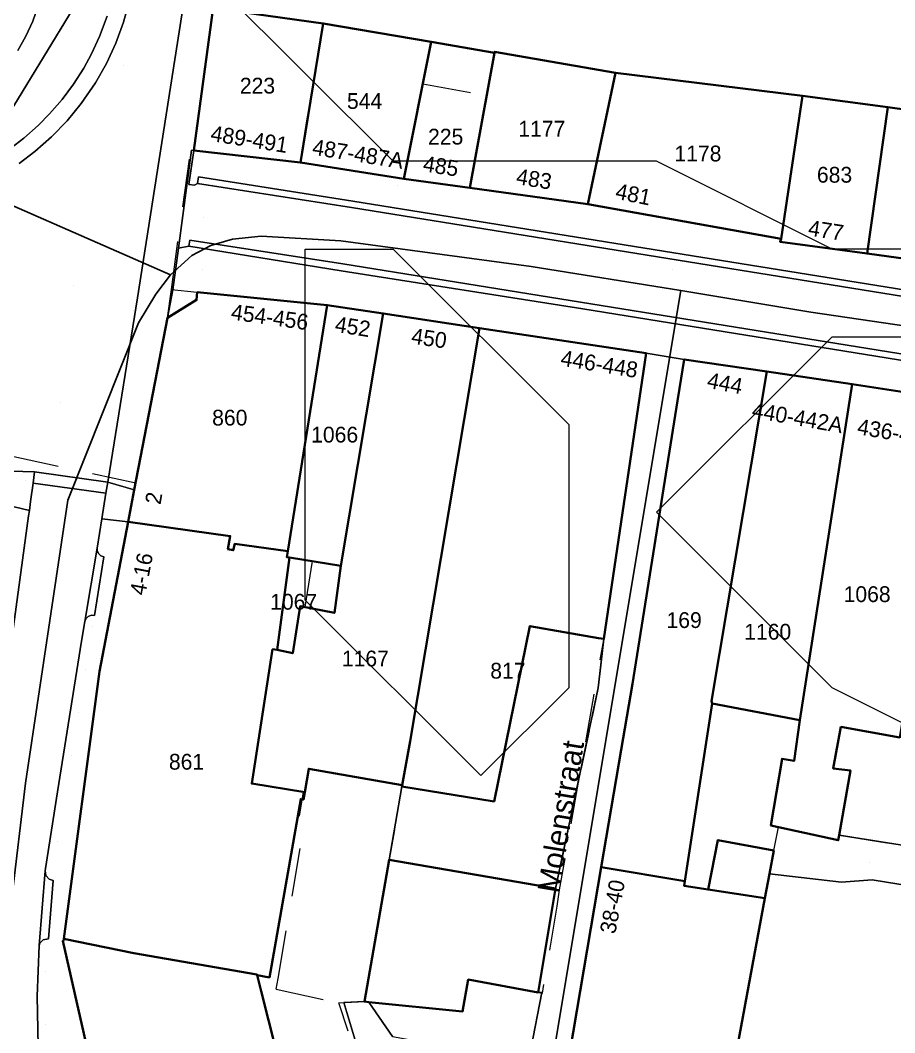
# Model space of a CAD drawing. Header units: metres. Extents: x 0 to 105485, y 0 to 425721.
# Drawn here: x 104796.3 to 104846.1, y 425217.8 to 425275.5 of the extents above; entities that cross this region are included whole.
import ezdxf
from ezdxf.enums import TextEntityAlignment as Align

# ---------------------------------------------------------------- set-up
doc = ezdxf.new("R2010")
doc.units = ezdxf.units.M
doc.header["$MEASUREMENT"] = 0
doc.linetypes.add('IE-TERREINAFSCHEIDING_KUNSTMATIG-SO', pattern=[11, 4, -1, 4, -2])
doc.linetypes.add('KG-PERCEEL-SO', pattern=[19, 5.5, -4, 5.5, -4])
for name, color, linetype, lineweight in [('B-XX-GR-BEPLANTING_CULTUUR_HEESTERS-G', 90, 'Continuous', 18), ('B-XX-IE-MEUBILAIR-G', 7, 'Continuous', 18), ('B-XX-IE-MEUBILAIR_WEGMEUBILAIR_AFVALBAK-G', 7, 'Continuous', 18), ('B-XX-IE-TERREINAFSCHEIDING_KUNSTMATIG_MUUR-G', 90, 'IE-TERREINAFSCHEIDING_KUNSTMATIG-SO', 18), ('B-XX-KG-GRENS_PERCEEL-G', 150, 'KG-PERCEEL-SO', 18), ('B-XX-KG-GRENS_PERCEEL-T', 150, 'KG-PERCEEL-SO', 18), ('B-XX-OG-BEBOUWING-G', 7, 'Continuous', 35), ('B-XX-OG-BEBOUWING_HUISNUMMER-T', 7, 'Continuous', 18), ('B-XX-OG-BEBOUWING_STRAATNAAM-T', 7, 'Continuous', 18), ('B-XX-OG-GRENS-G', 7, 'Continuous', 18), ('B-XX-OG-TERREIN_ERF-G', 7, 'Continuous', 18), ('B-XX-OG-WATER_RIVIER-G', 130, 'Continuous', 18), ('B-XX-VH-OPENVERHARDING-G', 90, 'Continuous', 18)]:
    doc.layers.add(name, color=color, linetype=linetype, lineweight=lineweight)
doc.layers.add('GIS-WEGVAKKEN', color=2, linetype='Continuous')

msp = doc.modelspace()

# ---------------------------------------------------------------- linework, layer by layer
at = {"layer": 'B-XX-GR-BEPLANTING_CULTUUR_HEESTERS-G', "ltscale": 0.5}
msp.add_lwpolyline([(104825.967, 425220.146), (104825.758, 425220.148), (104821.776, 425220.875), (104821.459, 425219.062), (104816.123, 425219.6), (104816.332, 425219.297), (104817.463, 425217.639), (104819.775, 425217.22), (104819.804, 425217.352), (104820.843, 425217.073), (104824.037, 425216.474), (104825.036, 425216.286), (104825.212, 425216.253), (104825.341, 425216.92)], close=True, dxfattribs=at)
at = {"layer": 'B-XX-IE-MEUBILAIR-G', "color": 0, "true_color": 0x604a38}
for points in [[(104805.442, 425274.935, 4.066), (104805.442, 425274.935, 7.066)], [(104802.169, 425272.938, 4.038), (104802.169, 425272.938, 5.538)], [(104805.09, 425272.49, 4.014), (104805.09, 425272.49, 7.014)], [(104804.611, 425269.587, 3.922), (104804.611, 425269.587, 6.922)], [(104808.012, 425266.333, 3.702), (104808.012, 425266.333, 6.702)], [(104807.204, 425266.158, 3.746), (104807.204, 425266.158, 5.246)], [(104822.139, 425265.982, 3.39), (104822.139, 425265.982, 4.89)], [(104815.128, 425264.87, 3.526), (104815.128, 425264.87, 5.026)], [(104806.682, 425264.3, 3.731), (104806.682, 425264.3, 6.731)], [(104806.852, 425262.986, 3.721), (104806.852, 425262.986, 6.721)], [(104806.027, 425262.429, 3.737), (104806.027, 425262.429, 6.737)], [(104828.787, 425262.667, 3.316), (104828.787, 425262.667, 4.816)], [(104806.654, 425261.343, 3.719), (104806.654, 425261.343, 6.719)], [(104814.54, 425261.254, 3.498), (104814.54, 425261.254, 4.998)], [(104833.413, 425261.361, 3.344), (104833.413, 425261.361, 4.844)], [(104799.276, 425260.411, 3.776), (104799.276, 425260.411, 5.276)], [(104842.626, 425260.435, 3.302), (104842.626, 425260.435, 4.802)], [(104802.701, 425259.015, 3.722), (104802.701, 425259.015, 5.222)], [(104828.299, 425259.086, 3.315), (104828.299, 425259.086, 4.815)], [(104802.619, 425257.08, 3.629), (104802.619, 425257.08, 6.629)], [(104842.166, 425257.219, 3.325), (104842.166, 425257.219, 4.825)], [(104833.652, 425256.731, 3.334), (104833.652, 425256.731, 4.834)], [(104802.262, 425254.579, 3.54), (104802.262, 425254.579, 6.54)], [(104833.598, 425254.225, 3.249), (104833.598, 425254.225, 4.749)], [(104798.564, 425253.785, 3.485), (104798.564, 425253.785, 4.985)], [(104801.822, 425252.173, 3.401), (104801.822, 425252.173, 6.401)], [(104801.406, 425249.698, 3.298), (104801.406, 425249.698, 6.298)], [(104796.593, 425249.295, 3.228), (104796.593, 425249.295, 6.228)], [(104796.853, 425248.108, 3.139), (104796.853, 425248.108, 4.639)], [(104800.361, 425241.008, 2.914), (104800.361, 425241.008, 5.914)], [(104799.76, 425240.153, 2.842), (104799.76, 425240.153, 4.342)], [(104799.97, 425238.534, 2.828), (104799.97, 425238.534, 5.828)], [(104799.587, 425236.069, 2.708), (104799.587, 425236.069, 5.708)], [(104830.154, 425236.242, 2.986), (104830.154, 425236.242, 4.486)], [(104828.517, 425234.296, 2.871), (104828.517, 425234.296, 4.371)], [(104830.489, 425233.959, 2.97), (104830.489, 425233.959, 4.47)], [(104799.213, 425233.634, 2.617), (104799.213, 425233.634, 5.617)], [(104798.412, 425228.758, 2.466), (104798.412, 425228.758, 5.466)], [(104797.713, 425227.206, 2.428), (104797.713, 425227.206, 3.928)], [(104844.654, 425227.545, 2.679), (104844.654, 425227.545, 4.179)], [(104797.72, 425221.342, 2.403), (104797.72, 425221.342, 5.403)], [(104797.722, 425218.347, 2.357), (104797.722, 425218.347, 5.357)]]:
    msp.add_polyline3d(points, dxfattribs=at)
at = {"layer": 'B-XX-IE-MEUBILAIR_WEGMEUBILAIR_AFVALBAK-G', "color": 0, "true_color": 0x604a38}
msp.add_polyline3d([(104817.769, 425266.138, 3.483), (104817.769, 425266.138, 4.983)], dxfattribs=at)
at = {"layer": 'B-XX-IE-TERREINAFSCHEIDING_KUNSTMATIG_MUUR-G', "ltscale": 0.5, "flags": 128}
for points in [[(104829.506, 425240.285), (104829.184, 425237.503), (104826.751, 425226.059)], [(104818.006, 425231.882), (104817.278, 425227.71)]]:
    msp.add_lwpolyline(points, dxfattribs=at)
at = {"layer": 'B-XX-IE-TERREINAFSCHEIDING_KUNSTMATIG_MUUR-G', "color": 0, "ltscale": 0.5, "true_color": 0x8c7868}
for points in [[(104829.506, 425240.285, 2.981), (104829.184, 425237.503, 2.977), (104828.576, 425234.642, 2.882), (104827.967, 425231.781, 2.856), (104827.359, 425228.92, 2.793), (104826.751, 425226.059, 2.732)], [(104818.006, 425231.882, 2.863), (104817.642, 425229.796, 2.905), (104817.278, 425227.71, 2.834)]]:
    msp.add_polyline3d(points, dxfattribs=at)
at = {"layer": 'B-XX-KG-GRENS_PERCEEL-G', "ltscale": 0.5, "flags": 128}
for points in [[(104806.159, 425268.114), (104807.239, 425276.103)], [(104807.239, 425276.103), (104807.256, 425276.232), (104813.514, 425275.356)], [(104812.205, 425267.425), (104813.514, 425275.356)], [(104813.514, 425275.356), (104814.154, 425275.267), (104819.677, 425274.308), (104819.198, 425271.912)], [(104822.835, 425271.243), (104823.28, 425273.742), (104830.175, 425272.539)], [(104828.593, 425265.058), (104830.175, 425272.539)], [(104830.175, 425272.539), (104840.82, 425271.224)], [(104818.117, 425266.507), (104819.198, 425271.912)], [(104819.198, 425271.912), (104822.835, 425271.243)], [(104821.877, 425265.987), (104822.835, 425271.243)], [(104839.605, 425263.091), (104840.82, 425271.224)], [(104840.82, 425271.224), (104842.547, 425271.011), (104845.681, 425270.574)], [(104844.492, 425262.237), (104845.681, 425270.574)], [(104845.681, 425270.574), (104850.634, 425269.884), (104851.614, 425269.755), (104851.344, 425268.085)], [(104804.871, 425260.199), (104805.972, 425268.132), (104806.159, 425268.114)], [(104806.159, 425268.114), (104812.205, 425267.425)], [(104812.205, 425267.425), (104817.696, 425266.565), (104818.117, 425266.507)], [(104818.117, 425266.507), (104821.877, 425265.987)], [(104821.877, 425265.987), (104828.593, 425265.058)], [(104828.593, 425265.058), (104828.876, 425265.019), (104839.605, 425263.091)], [(104844.492, 425262.237), (104839.544, 425262.913), (104839.605, 425263.091)], [(104844.492, 425262.237), (104850.274, 425261.448)], [(104804.645, 425258.572), (104804.871, 425260.199)], [(104804.871, 425260.199), (104806.343, 425260.043)], [(104806.343, 425260.043), (104813.75, 425259.311)], [(104811.509, 425245.278), (104811.615, 425245.963), (104813.75, 425259.311)], [(104812.905, 425244.708), (104814.518, 425244.444), (104816.935, 425258.829)], [(104813.75, 425259.311), (104816.935, 425258.829)], [(104816.935, 425258.829), (104822.426, 425257.997)], [(104802.841, 425249.189), (104804.645, 425258.572)], [(104815.867, 425219.626), (104818.02, 425231.961), (104818.463, 425234.458), (104820.623, 425247.388), (104822.426, 425257.997)], [(104822.426, 425257.997), (104831.915, 425256.561)], [(104829.512, 425240.328), (104831.915, 425256.561)], [(104831.915, 425256.561), (104834.085, 425256.211)], [(104829.357, 425227.278), (104831.09, 425237.482), (104834.085, 425256.211)], [(104834.085, 425256.211), (104838.793, 425255.514)], [(104834.11, 425226.489), (104835.667, 425236.601), (104835.638, 425236.72), (104838.793, 425255.514)], [(104838.793, 425255.514), (104843.636, 425254.797)], [(104843.636, 425254.797), (104840.659, 425235.656), (104840.338, 425233.336), (104839.654, 425233.463), (104839.019, 425229.658), (104839.449, 425229.563)], [(104843.636, 425254.797), (104847.285, 425254.257), (104849.565, 425253.895)], [(104842.901, 425229.101), (104843.548, 425232.797), (104842.566, 425232.896), (104843.008, 425235.274), (104846.357, 425234.678), (104849.565, 425253.895)], [(104795.734, 425250.714), (104802.841, 425249.189)], [(104802.412, 425246.958), (104802.841, 425249.189)], [(104798.743, 425223.212), (104800.772, 425238.433), (104802.412, 425246.958)], [(104802.412, 425246.958), (104808.223, 425246.148), (104808.096, 425245.404), (104808.393, 425245.342), (104808.486, 425245.698), (104811.509, 425245.278)], [(104810.887, 425239.659), (104811.605, 425244.921)], [(104811.605, 425244.921), (104811.457, 425244.945), (104811.509, 425245.278)], [(104811.605, 425244.921), (104812.905, 425244.708)], [(104812.491, 425242.09), (104812.905, 425244.708)], [(104810.887, 425239.659), (104811.786, 425239.47), (104812.201, 425242.146), (104812.491, 425242.09)], [(104826.841, 425225.067), (104826.984, 425225.983), (104829.512, 425240.328)], [(104810.95, 425220.948), (104812.364, 425229.251), (104812.069, 425229.492), (104812.398, 425231.568), (104809.446, 425232.05), (104810.638, 425239.698), (104810.887, 425239.659)], [(104839.183, 425228.227), (104839.449, 425229.563)], [(104839.449, 425229.563), (104842.851, 425228.814), (104842.901, 425229.101)], [(104842.901, 425229.101), (104849.484, 425228.06), (104849.718, 425228.017)], [(104838.68, 425225.511), (104839.183, 425228.227)], [(104826.935, 425213.02), (104829.357, 425227.278)], [(104829.357, 425227.278), (104834.11, 425226.489)], [(104835.437, 425226.003), (104834.07, 425226.226), (104834.11, 425226.489)], [(104835.437, 425226.003), (104838.68, 425225.511)], [(104815.867, 425219.626), (104821.459, 425219.062), (104821.776, 425220.875), (104826.006, 425220.106), (104826.841, 425225.067)], [(104798.713, 425222.983), (104798.743, 425223.212)], [(104798.743, 425223.212), (104802.735, 425222.383)], [(104813.524, 425186.211), (104808.632, 425194.231), (104803.291, 425203.082), (104801.963, 425208.473), (104800.931, 425213.001), (104798.713, 425222.983)], [(104802.735, 425222.383), (104809.452, 425221.212), (104809.749, 425221.149), (104810.95, 425220.948)], [(104810.834, 425220.332), (104810.95, 425220.948)], [(104810.834, 425220.332), (104814.407, 425219.552)], [(104813.524, 425186.211), (104820.025, 425195.762), (104817.993, 425199.2), (104822.088, 425202.261), (104817.872, 425209.124), (104814.407, 425219.552)], [(104814.407, 425219.552), (104815.867, 425219.626)]]:
    msp.add_lwpolyline(points, dxfattribs=at)
at = {"layer": 'B-XX-OG-BEBOUWING-G', "ltscale": 0.5}
for points in [[(104806.159, 425268.114), (104812.223, 425267.422), (104813.514, 425275.357), (104807.256, 425276.232), (104807.239, 425276.103)], [(104819.677, 425274.308), (104813.514, 425275.357), (104812.223, 425267.422), (104818.117, 425266.507)], [(104823.279, 425273.683), (104819.677, 425274.308), (104818.117, 425266.507), (104821.877, 425265.987)], [(104830.174, 425272.539), (104823.28, 425273.742), (104823.279, 425273.683), (104821.877, 425265.987), (104828.593, 425265.058)], [(104840.82, 425271.224), (104830.174, 425272.539), (104828.593, 425265.058), (104839.605, 425263.091)], [(104845.681, 425270.574), (104840.82, 425271.224), (104839.605, 425263.091), (104839.544, 425262.913), (104844.492, 425262.238)], [(104851.614, 425269.755), (104845.681, 425270.574), (104844.492, 425262.238), (104850.274, 425261.448)], [(104802.411, 425246.959), (104808.223, 425246.148), (104808.096, 425245.404), (104808.393, 425245.342), (104808.486, 425245.698), (104811.508, 425245.278), (104813.75, 425259.311), (104806.343, 425260.043), (104806.308, 425259.597), (104804.645, 425258.572), (104802.762, 425248.785)], [(104822.426, 425257.997), (104816.935, 425258.829), (104814.518, 425244.444), (104814.162, 425241.768), (104812.201, 425242.146), (104811.786, 425239.47), (104810.895, 425239.658), (104810.638, 425239.698), (104809.446, 425232.05), (104812.465, 425231.557), (104812.7, 425232.895), (104818.02, 425231.961), (104818.463, 425234.458)], [(104816.935, 425258.829), (104813.75, 425259.311), (104811.508, 425245.278), (104811.456, 425244.945), (104811.605, 425244.921), (104814.518, 425244.444)], [(104822.426, 425257.997), (104818.463, 425234.458), (104818.02, 425231.961), (104818.006, 425231.882), (104823.248, 425231.034), (104825.289, 425241.02), (104829.201, 425240.338), (104829.506, 425240.285), (104831.915, 425256.561)], [(104838.793, 425255.514), (104834.085, 425256.211), (104833.82, 425254.556), (104833.706, 425253.843), (104831.128, 425237.722), (104830.489, 425233.959), (104829.355, 425227.278), (104834.11, 425226.489), (104835.667, 425236.601), (104835.643, 425236.749)], [(104843.636, 425254.797), (104838.793, 425255.514), (104835.643, 425236.749), (104835.667, 425236.601), (104840.659, 425235.656)], [(104849.565, 425253.896), (104843.636, 425254.797), (104840.659, 425235.656), (104840.338, 425233.336), (104839.654, 425233.463), (104839.019, 425229.658), (104842.851, 425228.814), (104842.901, 425229.101), (104843.548, 425232.797), (104842.566, 425232.896), (104843.008, 425235.274), (104846.357, 425234.678)], [(104810.895, 425239.658), (104811.605, 425244.921), (104811.456, 425244.945), (104811.508, 425245.278), (104808.486, 425245.698), (104808.393, 425245.342), (104808.096, 425245.404), (104808.223, 425246.148), (104802.411, 425246.959), (104800.772, 425238.434), (104798.744, 425223.203), (104802.735, 425222.383), (104809.746, 425221.161), (104809.755, 425221.123), (104810.458, 425221), (104812.242, 425231.158), (104812.39, 425231.132), (104812.465, 425231.557), (104809.446, 425232.05), (104810.638, 425239.698)], [(104835.437, 425226.003), (104838.68, 425225.511), (104838.939, 425226.908), (104839.183, 425228.227), (104836.003, 425228.826)], [(104826.751, 425226.059), (104817.278, 425227.71), (104815.867, 425219.626), (104816.123, 425219.6), (104821.459, 425219.062), (104821.776, 425220.875), (104825.758, 425220.148)], [(104838.68, 425225.511), (104835.437, 425226.003), (104834.07, 425226.226), (104834.11, 425226.489), (104829.355, 425227.278), (104827.568, 425216.749), (104826.935, 425213.02), (104828.391, 425212.737), (104829.045, 425212.61), (104829.097, 425212.905), (104829.772, 425216.712), (104836.816, 425215.448)], [(104809.986, 425220.213), (104809.755, 425221.123), (104809.746, 425221.161), (104802.735, 425222.383), (104798.744, 425223.203), (104798.729, 425223.094), (104798.69, 425223.085), (104799.375, 425220.066), (104803.247, 425202.993), (104813.295, 425207.147)]]:
    msp.add_lwpolyline(points, close=True, dxfattribs=at)
at = {"layer": 'B-XX-OG-GRENS-G'}
for points in [[(104817.5, 425287.5, 0.287), (104822.5, 425287.5, 0.659), (104827.5, 425287.5, 0.872), (104832.5, 425287.5, 0.747), (104837.5, 425287.5, 1.203), (104842.5, 425287.5, 1.158), (104847.5, 425287.5, 2.134), (104857.5, 425282.5, 1.103), (104862.5, 425282.5, 1.16), (104867.5, 425282.5, 1.56), (104867.5, 425267.5, 2.01), (104857.5, 425262.5, 3.386), (104852.5, 425262.5, 3.401), (104847.5, 425262.5, 3.375), (104842.5, 425262.5, 3.325), (104832.5, 425267.5, 3.491), (104827.5, 425267.5, 3.501), (104822.5, 425267.5, 3.49), (104817.5, 425267.5, 3.559), (104807.5, 425277.5, 4.073)], [(104812.5, 425262.5, 3.543), (104817.5, 425262.5, 3.421), (104827.5, 425252.5, 3.178), (104827.5, 425247.5, 3.109), (104827.5, 425242.5, 3.013), (104827.5, 425237.5, 2.967), (104822.5, 425232.5, 2.854), (104812.5, 425242.5, 3.292), (104812.5, 425247.5, 3.363)], [(104842.5, 425257.5, 3.321), (104847.5, 425257.5, 3.345), (104852.5, 425257.5, 3.33), (104862.5, 425247.5, 3.171), (104862.5, 425242.5, 3.002), (104852.5, 425232.5, 3.135), (104842.5, 425237.5, 3.467), (104832.5, 425247.5, 3.145)]]:
    msp.add_polyline3d(points, close=True, dxfattribs=at)
at = {"layer": 'B-XX-OG-TERREIN_ERF-G', "ltscale": 0.5}
for points in [[(104814.518, 425244.444), (104811.605, 425244.921), (104810.895, 425239.658), (104811.786, 425239.47), (104812.201, 425242.146), (104814.162, 425241.768)], [(104829.184, 425237.503), (104829.506, 425240.285), (104829.201, 425240.338), (104825.289, 425241.02), (104823.248, 425231.034), (104818.006, 425231.882), (104817.278, 425227.71), (104826.751, 425226.059)], [(104838.939, 425226.908), (104843.035, 425226.43), (104844.793, 425226.56), (104849.341, 425225.828), (104853.655, 425225.133), (104853.941, 425227.239), (104849.484, 425228.06), (104842.901, 425229.101), (104842.851, 425228.814), (104839.019, 425229.658), (104839.654, 425233.463), (104840.338, 425233.336), (104840.659, 425235.656), (104835.667, 425236.601), (104834.11, 425226.489), (104834.07, 425226.226), (104835.437, 425226.003), (104836.003, 425228.826), (104839.183, 425228.227)], [(104850.139, 425231.361), (104850.646, 425233.914), (104846.357, 425234.678), (104843.008, 425235.274), (104842.566, 425232.896), (104843.548, 425232.797), (104842.901, 425229.101), (104849.484, 425228.06), (104849.541, 425228.347), (104849.82, 425229.756), (104854.285, 425229.039), (104855.075, 425233.183), (104852.011, 425233.688), (104851.453, 425231.114)], [(104817.823, 425209.17), (104814.857, 425218.999), (104814.686, 425219.566), (104815.867, 425219.626), (104817.278, 425227.71), (104818.006, 425231.882), (104818.02, 425231.961), (104812.7, 425232.895), (104812.465, 425231.557), (104812.39, 425231.132), (104812.242, 425231.158), (104810.458, 425221), (104809.755, 425221.123), (104809.986, 425220.213), (104813.295, 425207.147), (104817.844, 425199.452), (104817.993, 425199.2), (104819.793, 425200.31), (104822.117, 425202.073), (104820.424, 425204.843)]]:
    msp.add_lwpolyline(points, close=True, dxfattribs=at)
msp.add_lwpolyline([(104849.341, 425225.828), (104844.793, 425226.56), (104843.035, 425226.43), (104838.939, 425226.908), (104838.68, 425225.511), (104836.816, 425215.448)], dxfattribs=at)
at = {"layer": 'B-XX-OG-WATER_RIVIER-G', "ltscale": 0.5}
msp.add_lwpolyline([(104807.256, 425276.232), (104813.514, 425275.357), (104819.677, 425274.308), (104823.279, 425273.683), (104823.28, 425273.742), (104830.174, 425272.539), (104840.82, 425271.224), (104845.681, 425270.574), (104851.614, 425269.755)], dxfattribs=at)
at = {"layer": 'B-XX-VH-OPENVERHARDING-G', "ltscale": 0.5}
for points in [[(104796.213, 425267.379), (104797.1, 425268.051), (104798.053, 425268.893), (104798.935, 425269.809), (104799.741, 425270.793), (104800.549, 425271.973), (104801.176, 425273.08), (104801.712, 425274.233), (104802.153, 425275.426), (104802.496, 425276.651)], [(104802.496, 425276.651), (104802.153, 425275.426), (104801.712, 425274.233), (104801.176, 425273.08), (104800.549, 425271.973), (104799.741, 425270.793), (104798.935, 425269.809), (104798.053, 425268.893), (104797.1, 425268.051), (104796.213, 425267.379)], [(104795.755, 425249.851), (104797.081, 425249.804), (104801.249, 425249.218), (104802.943, 425259.718), (104805.567, 425276.444)], [(104797.286, 425276.359), (104796.973, 425275.481), (104796.588, 425274.632), (104796.133, 425273.819)], [(104796.133, 425273.819), (104796.588, 425274.632), (104796.973, 425275.481), (104797.286, 425276.359)], [(104795.727, 425268.25), (104796.468, 425268.82), (104797.281, 425269.539), (104797.936, 425270.2), (104798.646, 425271.02), (104799.295, 425271.89), (104799.879, 425272.804), (104800.327, 425273.62), (104800.783, 425274.604), (104801.217, 425275.766)], [(104801.217, 425275.766), (104800.783, 425274.604), (104800.327, 425273.62), (104799.879, 425272.804), (104799.295, 425271.89), (104798.646, 425271.02), (104797.936, 425270.2), (104797.281, 425269.539), (104796.468, 425268.82), (104795.727, 425268.25)], [(104917.987, 425249.787), (104910.286, 425250.746), (104884.507, 425253.654), (104881.488, 425254.072), (104876.067, 425254.923), (104870.353, 425255.963), (104815.128, 425264.87), (104806.368, 425266.241), (104806.187, 425266.143), (104805.865, 425266.176), (104806.159, 425268.114), (104806.026, 425268.127), (104805.275, 425262.556), (104805.867, 425262.665), (104805.921, 425263.014), (104814.635, 425261.657), (104869.849, 425252.757), (104873.696, 425251.952), (104877.007, 425251.324), (104880.327, 425250.753), (104883.657, 425250.238), (104905.862, 425247.736), (104911.865, 425247.034), (104926.101, 425245.083)], [(104850.274, 425261.448), (104844.492, 425262.238), (104839.544, 425262.913), (104839.605, 425263.091), (104828.593, 425265.058), (104821.877, 425265.987), (104818.117, 425266.507), (104812.223, 425267.422), (104806.159, 425268.114), (104805.865, 425266.176), (104806.187, 425266.143), (104806.368, 425266.241), (104806.424, 425266.606), (104815.198, 425265.235), (104870.419, 425256.338)], [(104869.781, 425252.384), (104828.299, 425259.086), (104814.54, 425261.254), (104805.867, 425262.665), (104805.275, 425262.556), (104804.954, 425260.18), (104804.645, 425258.572), (104806.308, 425259.597), (104806.343, 425260.043), (104813.75, 425259.311), (104816.935, 425258.829), (104822.426, 425257.997), (104831.915, 425256.561), (104832.828, 425256.414), (104834.085, 425256.211), (104838.793, 425255.514), (104843.636, 425254.797), (104849.565, 425253.896)], [(104827.568, 425216.749), (104829.355, 425227.278), (104830.489, 425233.959), (104831.128, 425237.722), (104833.706, 425253.843), (104833.82, 425254.556), (104834.085, 425256.211), (104832.828, 425256.414), (104831.915, 425256.561), (104829.506, 425240.285), (104829.184, 425237.503), (104826.751, 425226.059), (104825.758, 425220.148), (104825.967, 425220.146), (104825.341, 425216.92)], [(104797.289, 425217.104), (104797.223, 425219.925), (104797.338, 425222.815), (104797.691, 425227.066), (104797.713, 425227.206), (104798.392, 425231.572), (104799.76, 425240.153), (104799.941, 425241.285), (104800.644, 425245.457), (104800.913, 425247.131), (104801.147, 425248.586), (104796.995, 425249.164), (104796.853, 425248.108), (104796.786, 425247.613), (104796.744, 425247.301), (104796.402, 425244.771), (104794.692, 425232.318)], [(104794.692, 425232.318), (104796.402, 425244.771), (104796.744, 425247.301), (104796.786, 425247.613), (104795.439, 425247.936)], [(104803.247, 425202.993), (104799.375, 425220.066), (104798.69, 425223.085), (104798.729, 425223.094), (104798.744, 425223.203), (104800.772, 425238.434), (104802.411, 425246.959), (104800.913, 425247.131), (104800.644, 425245.457), (104800.653, 425245.302), (104800.734, 425245.132), (104800.854, 425245.023), (104801.03, 425244.956), (104800.499, 425241.628), (104800.318, 425241.635), (104800.141, 425241.567), (104800.006, 425241.434), (104799.941, 425241.285), (104799.76, 425240.153), (104798.392, 425231.572), (104797.713, 425227.206), (104797.691, 425227.066), (104797.731, 425226.804), (104797.915, 425226.593), (104798.132, 425226.517), (104797.87, 425223.199), (104797.577, 425223.144), (104797.379, 425222.953), (104797.338, 425222.815), (104797.223, 425219.925), (104797.289, 425217.104)], [(104817.463, 425217.639), (104816.332, 425219.297), (104816.123, 425219.6), (104815.867, 425219.626), (104814.686, 425219.566), (104814.857, 425218.999), (104817.823, 425209.17)]]:
    msp.add_lwpolyline(points, dxfattribs=at)
for points in [[(104806.159, 425268.114), (104807.239, 425276.103), (104805.591, 425276.458), (104805.567, 425276.444), (104802.943, 425259.718), (104801.249, 425249.218), (104802.762, 425248.785), (104804.645, 425258.572), (104804.954, 425260.18), (104805.275, 425262.556), (104806.026, 425268.127)], [(104815.198, 425265.235), (104806.424, 425266.606), (104806.368, 425266.241), (104815.128, 425264.87), (104870.353, 425255.963), (104876.067, 425254.923), (104881.488, 425254.072), (104884.507, 425253.654), (104910.286, 425250.746), (104917.987, 425249.787), (104965.424, 425243.051), (104965.556, 425243.404), (104954.351, 425244.969), (104923.927, 425249.326), (104912.296, 425250.903), (104884.547, 425254.042), (104882.631, 425254.307), (104876.259, 425255.292), (104870.419, 425256.338)], [(104814.635, 425261.657), (104805.921, 425263.014), (104805.867, 425262.665), (104814.54, 425261.254), (104828.299, 425259.086), (104869.781, 425252.384), (104873.166, 425251.677), (104876.562, 425251.026), (104879.969, 425250.433), (104884.105, 425249.789), (104911.812, 425246.655), (104926.086, 425244.69), (104953.768, 425240.742), (104964.031, 425239.349), (104964.154, 425239.675), (104953.821, 425241.123), (104926.101, 425245.083), (104911.865, 425247.034), (104905.862, 425247.736), (104883.657, 425250.238), (104880.327, 425250.753), (104877.007, 425251.324), (104873.696, 425251.952), (104869.849, 425252.757)], [(104796.995, 425249.164), (104797.081, 425249.804), (104795.755, 425249.851), (104795.439, 425247.936), (104796.786, 425247.613), (104796.853, 425248.108)], [(104801.249, 425249.218), (104797.081, 425249.804), (104796.995, 425249.164), (104801.147, 425248.586)], [(104802.762, 425248.785), (104801.249, 425249.218), (104801.147, 425248.586), (104800.913, 425247.131), (104802.411, 425246.959)], [(104801.03, 425244.956), (104800.854, 425245.023), (104800.734, 425245.132), (104800.653, 425245.302), (104800.644, 425245.457), (104799.941, 425241.285), (104800.006, 425241.434), (104800.141, 425241.567), (104800.318, 425241.635), (104800.499, 425241.628)], [(104798.132, 425226.517), (104797.915, 425226.593), (104797.731, 425226.804), (104797.691, 425227.066), (104797.338, 425222.815), (104797.379, 425222.953), (104797.577, 425223.144), (104797.87, 425223.199)]]:
    msp.add_lwpolyline(points, close=True, dxfattribs=at)
at = {"layer": 'GIS-WEGVAKKEN'}
for points in [[(104790.64, 425267.237), (104795.901, 425270.651), (104799.274, 425276.208)], [(104790.64, 425267.237), (104804.828, 425261.032)], [(104804.828, 425261.032), (104806.04, 425262.13), (104807.12, 425262.7), (104808.35, 425263.06), (104809.98, 425263.23), (104814.53, 425262.96), (104825.36, 425261.5), (104833.896, 425260.141)], [(104804.828, 425261.032), (104803.98, 425259.93), (104803, 425258.29), (104798.97, 425248.19), (104796.56, 425232.07), (104795.78, 425225.53), (104795.5, 425219.98), (104795.7, 425215.23), (104796.27, 425210.5), (104796.81, 425207.88), (104797.45, 425205.87), (104798.4, 425203.59), (104799.48, 425201.54), (104801.99, 425197.51), (104812.454, 425181.722)], [(104833.896, 425260.141), (104826.04, 425213.09), (104825.25, 425201.66), (104822.07, 425194.84), (104817.79, 425188.49), (104812.454, 425181.722)], [(104833.896, 425260.141), (104841.29, 425258.91), (104855.9, 425256.76), (104865.728, 425255.047)]]:
    msp.add_lwpolyline(points, dxfattribs=at)

# ---------------------------------------------------------------- texts
at = {"layer": 'B-XX-KG-GRENS_PERCEEL-T'}
for s, p in [('223', (104809.777, 425271.809)), ('544', (104815.878, 425270.932)), ('1177', (104825.969, 425269.355)), ('225', (104820.495, 425268.903)), ('1178', (104834.862, 425267.942)), ('683', (104842.642, 425266.732)), ('860', (104808.199, 425252.894)), ('1066', (104814.172, 425251.926)), ('1068', (104844.497, 425242.837)), ('1067', (104811.838, 425242.404)), ('169', (104834.075, 425241.359)), ('1160', (104838.835, 425240.696)), ('1167', (104815.921, 425239.17)), ('817', (104824.038, 425238.476)), ('861', (104805.737, 425233.289))]:
    msp.add_text(s, height=0.9, dxfattribs=at).set_placement(p, align=Align.MIDDLE_CENTER)
at = {"layer": 'B-XX-OG-BEBOUWING_HUISNUMMER-T'}
for s, rotation, p in [('489-491', 350.9, (104809.316, 425268.759)), ('487-487A', 351, (104815.502, 425267.92)), ('485', 351.1, (104820.223, 425267.224)), ('483', 350.6, (104825.531, 425266.49)), ('481', 348.5, (104831.187, 425265.619)), ('477', 351.1, (104842.157, 425263.565)), ('454-456', 352, (104810.48, 425258.629)), ('452', 351.1, (104815.204, 425258.079)), ('450', 351.6, (104819.553, 425257.421)), ('446-448', 350.7, (104829.25, 425255.953)), ('444', 348.9, (104836.404, 425254.857)), ('440-442A', 350, (104840.538, 425252.899)), ('436-438', 350.4, (104846.139, 425252.032)), ('2', 80.4, (104803.865, 425248.309)), ('4-16', 79.1, (104803.165, 425243.992)), ('38-40', 79.5, (104829.99, 425225.036))]:
    msp.add_text(s, height=0.9, rotation=rotation, dxfattribs=at).set_placement(p, align=Align.MIDDLE_CENTER)
at = {"layer": 'B-XX-OG-BEBOUWING_STRAATNAAM-T'}
msp.add_text('Molenstraat', height=1.25, rotation=80.5, dxfattribs=at).set_placement((104827.05, 425230.161), align=Align.MIDDLE_CENTER)

doc.saveas('drawing.dxf')
